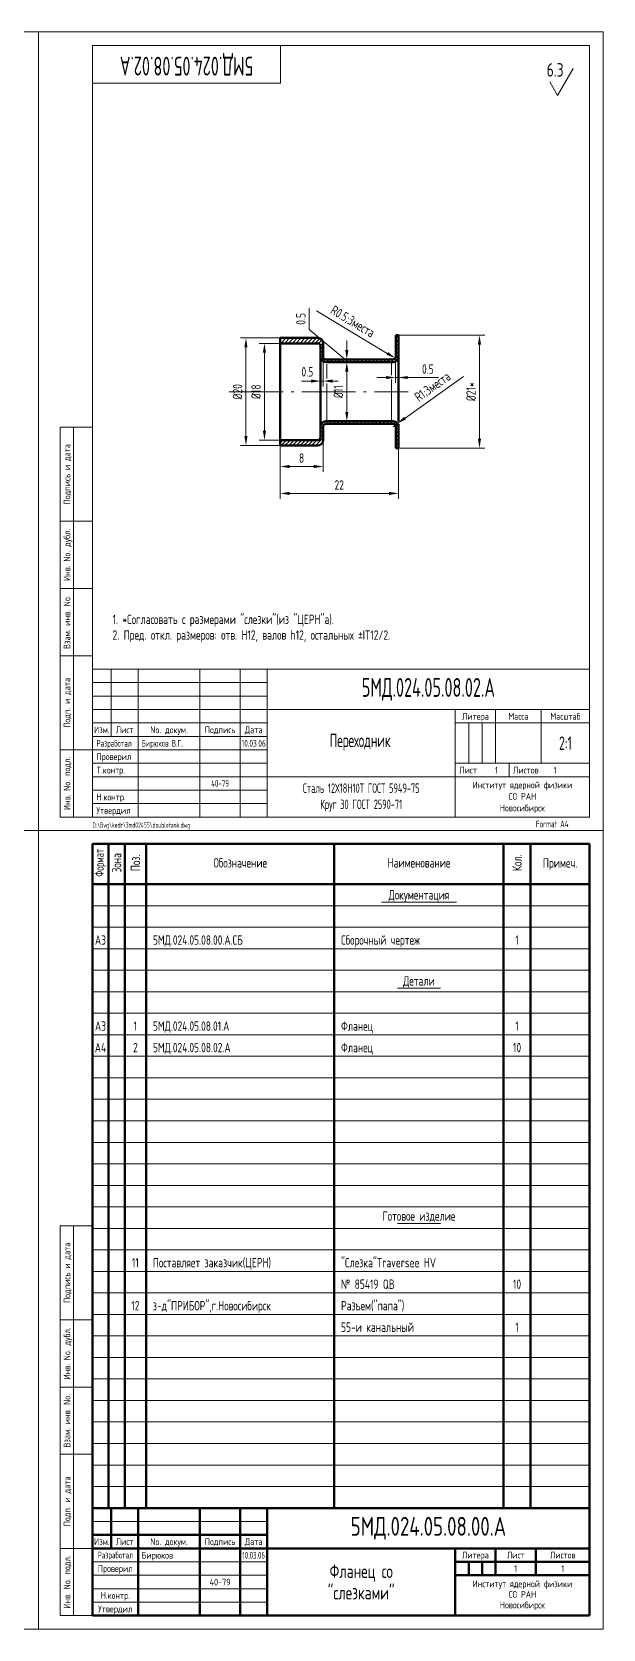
# Model space of a CAD drawing. Extents: x -414 to 4851, y -2165 to 1761.
# Drawn here: x 2733 to 2946, y 1014 to 1608 of the extents above; entities that cross this region are included whole.
import ezdxf
from ezdxf.enums import TextEntityAlignment as Align

# ---------------------------------------------------------------- set-up
doc = ezdxf.new("R2010")
doc.units = 0
doc.linetypes.add('S-P20', pattern=[27, 20, -3, 1, -3])
for name, color, linetype, lineweight in [('1', 9, 'CONTINUOUS', 20), ('2', 2, 'CONTINUOUS', 50), ('DIM', 4, 'CONTINUOUS', 20), ('HATCH', 5, 'CONTINUOUS', 20), ('TR', 3, 'CONTINUOUS', 20)]:
    doc.layers.add(name, color=color, linetype=linetype, lineweight=lineweight)
doc.styles.add('SIMPLEX', font='simplex.shx', dxfattribs={"width": 0.7})
pattern_1 = [(45, (0, 0), (-0.70710678, 0.70710678), [])]

# ---------------------------------------------------------------- blocks, each defined once
blk = doc.blocks.new('SHTAMP1')
at = {"layer": 'DIM', "color": 2}
for p, q in [((-185, 55), (0, 55)), ((-185, 55), (-185, 0)), ((-178, 55), (-178, 30)), ((-168, 55), (-168, 0)), ((-145, 55), (-145, 0)), ((-130, 55), (-130, 0)), ((-120, 55), (-120, 0)), ((-120, 40), (0, 40)), ((-50, 40), (-50, 0)), ((-35, 40), (-35, 20)), ((-18, 40), (-18, 20)), ((-185, 35), (-120, 35)), ((-185, 30), (-120, 30)), ((-50, 35), (0, 35)), ((-50, 20), (0, 20)), ((-30, 20), (-30, 15)), ((-120, 15), (0, 15))]:
    blk.add_line(p, q, dxfattribs=at)
at = {"layer": 'DIM'}
for p, q in [((-185, 50), (-120, 50)), ((-185, 45), (-120, 45)), ((-185, 40), (-120, 40)), ((-45, 35), (-45, 20)), ((-40, 35), (-40, 20)), ((-185, 25), (-120, 25)), ((-185, 20), (-120, 20)), ((-185, 15), (-120, 15)), ((-185, 10), (-120, 10)), ((-185, 5), (-120, 5))]:
    blk.add_line(p, q, dxfattribs=at)
at = {"layer": 'DIM', "style": 'SIMPLEX', "width": 0.6}
blk.add_text('1', height=2.5, dxfattribs=at).set_placement((-35.18, 16.2))
at = {"layer": 'DIM', "style": 'SIMPLEX', "width": 0.6, "flags": 8}
blk.add_attdef('ОБОЗНАЧЕНИЕ2', text='', height=7, dxfattribs=at).set_placement((-117, 60), align=Align.MIDDLE)
at = {"layer": 'DIM', "style": 'SIMPLEX', "width": 0.6}
for tag, height, p in [('ОБОЗНАЧЕНИЕ', 7, (-60, 47.5)), ('МАСШТАБ', 5, (-9, 27.5))]:
    blk.add_attdef(tag, text='', height=height, dxfattribs=at).set_placement(p, align=Align.MIDDLE)
at = {"layer": 'DIM', "style": 'SIMPLEX', "width": 0.910843}
blk.add_attdef('ДАТА', text='', height=2.5, dxfattribs=at).set_placement((-129.5, 26.2), (-120.5, 26.2), align=Align.FIT)
at = {"layer": 'DIM', "style": 'SIMPLEX', "width": 0.6}
for tag, p in [('ЛИСТОВ', (-13.32, 16.2)), ('FORMAT', (-20, -3.8))]:
    blk.add_attdef(tag, p, '', height=2.5, dxfattribs=at)
blk.add_attdef('ТЕЛЕФОН', text='', height=2.5, dxfattribs=at).set_placement((-137.5, 12.5), align=Align.MIDDLE_CENTER)
at = {"layer": 'TR', "style": 'SIMPLEX', "width": 0.7}
for s, p in [('Литера', (-42.5, 36.2)), ('Масса', (-26.5, 36.2)), ('Масштаб', (-9, 36.2)), ('Изм.', (-181.5, 31.2)), ('Лист', (-173, 31.2)), ('No. докум.', (-156.5, 31.2)), ('Подпись', (-137.5, 31.2)), ('Дата', (-125, 31.2)), ('Институт ядерной физики', (-25, 10.7)), ('СО РАН', (-25, 6.42)), ('Новосибирск', (-25, 2.13))]:
    blk.add_text(s, height=2.5, dxfattribs=at).set_placement(p, align=Align.CENTER)
at = {"layer": 'TR', "style": 'SIMPLEX'}
for s, width, p in [('Разработал', 0.6, (-183.5, 26.2)), ('T.контр.', 0.7, (-183.5, 16.2)), ('Проверил', 0.7, (-183.5, 21.2)), ('Лист', 0.7, (-48.5, 16.2)), ('Листов', 0.7, (-28.5, 16.2)), ('Н.контр.', 0.7, (-183.5, 6.2)), ('Утвердил', 0.7, (-183.5, 1.2))]:
    blk.add_text(s, height=2.5, dxfattribs=dict(at, width=width)).set_placement(p)
at = {"layer": 'TR', "style": 'SIMPLEX', "width": 0.6}
for tag, height, p in [('НАИМЕНОВАНИЕ', 5, (-85.35, 29.2)), ('НАИМЕНОВАНИЕ2', 5, (-85.35, 21.2)), ('МАТЕРИАЛ', 3.5, (-85, 9)), ('СОРТАМЕНТ', 3.5, (-85, 3))]:
    blk.add_attdef(tag, text='', height=height, dxfattribs=at).set_placement(p, align=Align.CENTER)
for tag, p, height in [('РАЗРАБОТАЛ', (-166.7, 26.2), 2.5), ('ПРОВЕРИЛ', (-166.7, 21.2), 2.5), ('НОРМОКОНТРОЛЬ', (-166.7, 6.2), 2.5), ('УТВЕРДИЛ', (-166.7, 1.2), 2.5), ('ФАЙЛ', (-185, -4), 2)]:
    blk.add_attdef(tag, p, '', height=height, dxfattribs=at)

msp = doc.modelspace()

# ---------------------------------------------------------------- hatches: boundary and pattern name
at = {"layer": 'HATCH'}
h = msp.add_hatch(dxfattribs=at)
h.set_pattern_fill('U', color=256, angle=45, style=0, pattern_type=0)
h.set_pattern_definition(pattern_1)
h.paths.add_polyline_path([(2839.5, 1494.12), (2825.5, 1494.12), (2825.5, 1492.12), (2839.5, 1492.12, -0.414214), (2840.5, 1491.12), (2840.5, 1487.12, 0.414214), (2842.5, 1485.12), (2867.52, 1485.12, 0.414214), (2869.52, 1487.12), (2869.52, 1495.12), (2868.52, 1495.12), (2868.52, 1487.12, -0.414214), (2867.52, 1486.12), (2842.5, 1486.12, -0.414214), (2841.5, 1487.12), (2841.5, 1492.12, 0.414214)])
h = msp.add_hatch(dxfattribs=at)
h.set_pattern_fill('U', color=256, angle=45, style=0, pattern_type=0)
h.set_pattern_definition(pattern_1)
h.paths.add_polyline_path([(2839.5, 1454.12, 0.414214), (2841.5, 1456.12), (2841.5, 1461.12, -0.414214), (2842.5, 1462.12), (2867.52, 1462.12, -0.414214), (2868.52, 1461.12), (2868.52, 1453.12), (2869.52, 1453.12), (2869.52, 1461.12, 0.414214), (2867.52, 1463.12), (2842.5, 1463.12, 0.414214), (2840.5, 1461.12), (2840.5, 1457.12, -0.414214), (2839.5, 1456.12), (2825.5, 1456.12), (2825.5, 1454.12)])

# ---------------------------------------------------------------- linework, layer by layer
at = {"layer": '1', "linetype": 'S-P20'}
msp.add_line((2806.58, 1474.12), (2873.15, 1474.12), dxfattribs=at)
at = {"layer": '1'}
for p, q in [((2755.67, 1282.95), (2940.67, 1282.95)), ((2755.67, 1274.95), (2940.67, 1274.95)), ((2755.67, 1266.95), (2940.67, 1266.95)), ((2755.67, 1258.95), (2940.67, 1258.95)), ((2755.67, 1250.95), (2940.67, 1250.95)), ((2755.67, 1242.95), (2940.67, 1242.95)), ((2755.67, 1234.95), (2940.67, 1234.95)), ((2755.67, 1226.95), (2940.67, 1226.95)), ((2755.67, 1218.95), (2940.67, 1218.95)), ((2755.67, 1210.95), (2940.67, 1210.95)), ((2755.67, 1202.95), (2940.67, 1202.95)), ((2755.67, 1194.95), (2940.67, 1194.95)), ((2755.67, 1186.95), (2940.67, 1186.95)), ((2755.67, 1178.95), (2940.67, 1178.95)), ((2755.67, 1170.95), (2940.67, 1170.95)), ((2755.67, 1162.95), (2940.67, 1162.95)), ((2755.67, 1154.95), (2940.67, 1154.95)), ((2755.67, 1146.95), (2940.67, 1146.95)), ((2755.67, 1138.95), (2940.67, 1138.95)), ((2755.67, 1130.95), (2940.67, 1130.95)), ((2755.67, 1122.95), (2940.67, 1122.95)), ((2755.67, 1114.95), (2940.67, 1114.95)), ((2755.67, 1106.95), (2940.67, 1106.95)), ((2755.67, 1098.95), (2940.67, 1098.95)), ((2755.67, 1090.95), (2940.67, 1090.95)), ((2755.67, 1082.95), (2940.67, 1082.95)), ((2755.67, 1074.95), (2940.67, 1074.95)), ((2755.67, 1066.95), (2940.67, 1066.95)), ((2820.67, 1053.93), (2755.67, 1053.93)), ((2820.67, 1038.93), (2755.67, 1038.93)), ((2755.67, 1033.93), (2820.67, 1033.93)), ((2820.67, 1028.93), (2755.67, 1028.93)), ((2755.67, 1023.93), (2820.67, 1023.93))]:
    msp.add_line(p, q, dxfattribs=at)
at = {"layer": '2'}
for p, q in [((2839.5, 1494.12), (2825.5, 1494.12)), ((2825.5, 1454.12), (2825.5, 1494.12)), ((2839.5, 1492.12), (2825.5, 1492.12)), ((2840.5, 1487.12), (2840.5, 1491.12)), ((2841.5, 1487.12), (2841.5, 1492.12)), ((2868.52, 1487.12), (2868.52, 1495.12)), ((2869.52, 1495.12), (2868.52, 1495.12)), ((2869.52, 1495.12), (2869.52, 1465.72)), ((2840.5, 1487.1), (2840.5, 1461.12)), ((2867.52, 1486.12), (2842.5, 1486.12)), ((2867.52, 1485.12), (2842.5, 1485.12)), ((2867.52, 1463.12), (2842.5, 1463.12)), ((2867.52, 1462.12), (2842.5, 1462.12)), ((2869.52, 1463.09), (2869.52, 1465.72)), ((2869.52, 1453.12), (2869.52, 1462.08)), ((2839.5, 1456.12), (2825.5, 1456.12)), ((2840.5, 1461.12), (2840.5, 1457.12)), ((2841.5, 1456.12), (2841.5, 1461.12)), ((2868.52, 1461.12), (2868.52, 1453.12)), ((2839.5, 1454.12), (2825.5, 1454.12)), ((2869.52, 1453.12), (2868.52, 1453.12)), ((2755.67, 1018.93), (2755.67, 1305.93)), ((2755.67, 1305.93), (2940.67, 1305.93)), ((2761.67, 1058.93), (2761.67, 1305.93)), ((2767.67, 1058.93), (2767.67, 1305.93)), ((2775.67, 1058.93), (2775.67, 1305.93)), ((2845.67, 1058.93), (2845.67, 1305.93)), ((2908.67, 1058.93), (2908.67, 1305.93)), ((2918.67, 1058.93), (2918.67, 1305.93)), ((2940.67, 1305.93), (2940.67, 1018.93)), ((2940.67, 1290.95), (2755.67, 1290.95)), ((2940.67, 1058.93), (2755.67, 1058.93)), ((2762.67, 1058.93), (2762.67, 1043.93)), ((2772.67, 1058.93), (2772.67, 1018.93)), ((2795.67, 1018.93), (2795.67, 1058.93)), ((2810.67, 1058.93), (2810.67, 1018.93)), ((2820.67, 1018.93), (2820.67, 1058.93)), ((2755.67, 1048.93), (2820.67, 1048.93)), ((2940.67, 1043.93), (2755.67, 1043.93)), ((2890.67, 1018.93), (2890.67, 1043.93)), ((2905.67, 1033.93), (2905.67, 1043.93)), ((2920.67, 1033.93), (2920.67, 1043.93)), ((2940.67, 1038.93), (2890.67, 1038.93)), ((2940.67, 1033.93), (2890.67, 1033.93)), ((2895.67, 1038.93), (2895.67, 1033.93)), ((2900.67, 1033.93), (2900.67, 1038.93)), ((2940.67, 1018.93), (2755.67, 1018.93))]:
    msp.add_line(p, q, dxfattribs=at)
for centre, radius, start, end in [((2839.5, 1492.12), 2, 0, 90), ((2839.5, 1491.12), 1, 0, 90), ((2842.5, 1487.12), 2, 180, 270), ((2842.5, 1487.12), 1, 180, 270), ((2867.52, 1487.12), 1, 270, 0), ((2867.52, 1487.12), 2, 270, 0), ((2842.5, 1461.12), 2, 90, 180), ((2842.5, 1461.12), 1, 90, 180), ((2867.52, 1461.12), 2, 0, 90), ((2867.52, 1461.12), 1, 0, 90), ((2839.5, 1457.12), 1, 270, 0), ((2839.5, 1456.12), 2, 270, 0)]:
    msp.add_arc(centre, radius, start, end, dxfattribs=at)
at = {"layer": 'DIM'}
for p, q in [((2836.36, 1497.25), (2836.36, 1505.18)), ((2839.04, 1504.15), (2865.37, 1488.4)), ((2850.32, 1485.62), (2836.36, 1497.25)), ((2825.5, 1494.12), (2810.8, 1494.12)), ((2825.5, 1492.12), (2817.68, 1492.12)), ((2850.32, 1489.62), (2850.32, 1493.12)), ((2869.52, 1495.12), (2901.68, 1495.12)), ((2869.52, 1495.12), (2901.23, 1495.12)), ((2899.68, 1491.62), (2899.68, 1456.62)), ((2812.8, 1457.62), (2812.8, 1490.62)), ((2819.68, 1488.62), (2819.68, 1459.62)), ((2841.5, 1487.12), (2841.5, 1476.08)), ((2850.32, 1485.12), (2850.32, 1486.12)), ((2850.32, 1485.12), (2850.32, 1486.12)), ((2868.45, 1486.76), (2868.45, 1477.4)), ((2842.91, 1479.06), (2842.91, 1484.42)), ((2850.32, 1466.62), (2850.32, 1481.62)), ((2850.32, 1481.62), (2850.32, 1478.12)), ((2864.95, 1479.4), (2861.45, 1479.4)), ((2866.99, 1480.25), (2866.99, 1484.58)), ((2868.45, 1479.4), (2869.52, 1479.4)), ((2893.73, 1479.84), (2871.99, 1464.32)), ((2873.02, 1479.4), (2884.45, 1479.4)), ((2837, 1478.08), (2833.5, 1478.08)), ((2840.5, 1478.08), (2841.5, 1478.08)), ((2842.91, 1463.58), (2842.91, 1477.21)), ((2845, 1478.08), (2847.16, 1478.08)), ((2866.99, 1463.6), (2866.99, 1478.62)), ((2867.52, 1461.12), (2869.14, 1462.28)), ((2825.5, 1456.12), (2817.68, 1456.12)), ((2841.5, 1456.12), (2841.5, 1444.3)), ((2825.5, 1454.12), (2810.8, 1454.12)), ((2825.5, 1454.12), (2825.5, 1444.3)), ((2825.5, 1454.12), (2825.5, 1434.3)), ((2869.52, 1453.12), (2901.68, 1453.12)), ((2869.52, 1453.12), (2901.23, 1453.12)), ((2869.52, 1453.12), (2869.52, 1434.3)), ((2829, 1446.3), (2838, 1446.3)), ((2829, 1436.3), (2866.02, 1436.3)), ((2863.17, 1284.25), (2891.17, 1284.25)), ((2869.17, 1252.25), (2885.17, 1252.25)), ((2869.17, 1164.8), (2885.17, 1164.8))]:
    msp.add_line(p, q, dxfattribs=at)
at = {"layer": 'DIM', "color": 2}
for p, q in [((2743.67, 1315.93), (2743.67, 1460.93)), ((2755.67, 1460.93), (2743.67, 1460.93)), ((2748.67, 1315.93), (2748.67, 1460.93)), ((2755.67, 1425.93), (2743.67, 1425.93)), ((2755.67, 1400.93), (2743.67, 1400.93)), ((2755.67, 1375.93), (2743.67, 1375.93)), ((2755.67, 1340.93), (2743.67, 1340.93)), ((2755.67, 1315.93), (2743.67, 1315.93)), ((2743.67, 1018.93), (2743.67, 1163.93)), ((2755.67, 1163.93), (2743.67, 1163.93)), ((2748.67, 1018.93), (2748.67, 1163.93)), ((2755.67, 1128.93), (2743.67, 1128.93)), ((2755.67, 1103.93), (2743.67, 1103.93)), ((2755.67, 1078.93), (2743.67, 1078.93)), ((2755.67, 1043.93), (2743.67, 1043.93)), ((2755.67, 1018.93), (2743.67, 1018.93))]:
    msp.add_line(p, q, dxfattribs=at)
at = {"layer": 'DIM'}
for points in [[(2315.67, 1310.93), (2315.67, 1607.93), (2735.67, 1607.93), (2735.67, 1310.93)], [(2735.67, 1310.93), (2735.67, 1607.93), (2945.67, 1607.93), (2945.67, 1310.93)], [(2315.67, 1013.93), (2315.67, 1310.93), (2735.67, 1310.93), (2735.67, 1013.93)], [(2735.67, 1013.93), (2735.67, 1310.93), (2945.67, 1310.93), (2945.67, 1013.93)]]:
    msp.add_lwpolyline(points, close=True, dxfattribs=at)
at = {"layer": 'DIM', "color": 2}
msp.add_lwpolyline([(2755.67, 1315.93), (2755.67, 1602.93), (2940.67, 1602.93), (2940.67, 1315.93)], close=True, dxfattribs=at)
msp.add_lwpolyline([(2755.67, 1588.93), (2825.67, 1588.93), (2825.67, 1602.93)], dxfattribs=at)
at = {"layer": 'DIM', "flags": 128}
msp.add_lwpolyline([(2925.83, 1589.33), (2928.72, 1584.33), (2934.49, 1594.33)], dxfattribs=at)
at = {"layer": 'DIM'}
for points in [[(2812.22, 1490.62), (2813.38, 1490.62), (2812.8, 1494.12)], [(2819.1, 1488.62), (2820.27, 1488.62), (2819.68, 1492.12)], [(2899.1, 1491.62), (2900.26, 1491.62), (2899.68, 1495.12)], [(2849.74, 1489.62), (2850.91, 1489.62), (2850.32, 1486.12)], [(2849.74, 1481.62), (2850.91, 1481.62), (2850.32, 1485.12)], [(2849.74, 1481.62), (2850.91, 1481.62), (2850.32, 1485.12)], [(2865.67, 1488.9), (2865.07, 1487.9), (2868.37, 1486.61)], [(2864.95, 1479.99), (2864.95, 1478.82), (2868.45, 1479.4)], [(2873.02, 1479.99), (2873.02, 1478.82), (2869.52, 1479.4)], [(2837, 1478.66), (2837, 1477.5), (2840.5, 1478.08)], [(2845, 1478.66), (2845, 1477.5), (2841.5, 1478.08)], [(2849.74, 1466.62), (2850.91, 1466.62), (2850.32, 1463.12)], [(2871.65, 1464.79), (2872.33, 1463.84), (2869.14, 1462.28)], [(2812.22, 1457.62), (2813.38, 1457.62), (2812.8, 1454.12)], [(2819.1, 1459.62), (2820.27, 1459.62), (2819.68, 1456.12)], [(2899.1, 1456.62), (2900.26, 1456.62), (2899.68, 1453.12)], [(2829, 1446.89), (2829, 1445.72), (2825.5, 1446.3)], [(2838, 1446.89), (2838, 1445.72), (2841.5, 1446.3)], [(2829, 1436.89), (2829, 1435.72), (2825.5, 1436.3)], [(2866.02, 1436.89), (2866.02, 1435.72), (2869.52, 1436.3)]]:
    msp.add_solid(points, dxfattribs=at)

# ---------------------------------------------------------------- block references
ref = msp.add_blockref('SHTAMP1', (2940.67, 1315.93), dxfattribs=at)
ref.add_attrib('ФАЙЛ', 'D:\\Bvg\\kedr\\3md02455\\doubletank.dwg', (2755.67, 1311.93), dxfattribs={"layer": 'TR', "height": 2, "style": 'SIMPLEX', "width": 0.6})
ref.add_attrib('РАЗРАБОТАЛ', 'Бирюков В.Г.', (2773.97, 1342.13), dxfattribs={"layer": 'TR', "height": 2.5, "style": 'SIMPLEX', "width": 0.6})
ref.add_attrib('ТЕЛЕФОН', '40-79', dxfattribs={"height": 2.5, "style": 'SIMPLEX', "width": 0.6}).set_placement((2803.17, 1328.43), align=Align.MIDDLE_CENTER)
ref.add_attrib('ДАТА', '10.03.06', dxfattribs={"height": 2.5, "style": 'SIMPLEX', "width": 0.586047}).set_placement((2811.17, 1342.13), (2820.17, 1342.13), align=Align.FIT)
ref.add_attrib('ОБОЗНАЧЕНИЕ', '5МД.024.05.08.02.А', dxfattribs={"height": 7, "style": 'SIMPLEX', "width": 0.6}).set_placement((2880.67, 1363.43), align=Align.MIDDLE)
ref.add_attrib('МАСШТАБ', '2:1', dxfattribs={"height": 5, "style": 'SIMPLEX', "width": 0.6}).set_placement((2931.67, 1343.43), align=Align.MIDDLE)
ref.add_attrib('НАИМЕНОВАНИЕ', 'Переходник', dxfattribs={"layer": 'TR', "height": 5, "style": 'SIMPLEX', "width": 0.6}).set_placement((2855.32, 1341.93), align=Align.CENTER)
ref.add_attrib('МАТЕРИАЛ', 'Сталь 12Х18Н10Т ГОСТ 5949-75', dxfattribs={"layer": 'TR', "height": 3.5, "style": 'SIMPLEX', "width": 0.6}).set_placement((2855.67, 1324.93), align=Align.CENTER)
ref.add_attrib('СОРТАМЕНТ', 'Круг 30 ГОСТ 2590-71', dxfattribs={"layer": 'TR', "height": 3.5, "style": 'SIMPLEX', "width": 0.6}).set_placement((2855.67, 1318.93), align=Align.CENTER)
ref.add_attrib('ЛИСТОВ', '1', (2927.34, 1332.13), dxfattribs={"height": 2.5, "style": 'SIMPLEX', "width": 0.6})
ref.add_attrib('FORMAT', 'Format A4', (2920.67, 1312.13), dxfattribs={"height": 2.5, "style": 'SIMPLEX', "width": 0.6})
ref.add_attrib('ОБОЗНАЧЕНИЕ2', '5МД.024.05.08.02.А', dxfattribs={"height": 7, "rotation": 180, "style": 'SIMPLEX', "width": 0.6, "flags": 8}).set_placement((2790.67, 1595.93), align=Align.MIDDLE)

# ---------------------------------------------------------------- texts
at = {"layer": 'DIM', "style": 'SIMPLEX', "width": 0.7}
msp.add_text('6.3', height=5, dxfattribs=at).set_placement((2930.97, 1591.33), align=Align.RIGHT)
for s, p in [('Подпись и дата', (2747.47, 1443.43)), ('Инв. No. дубл.', (2747.47, 1413.43)), ('Взам. инв. No.', (2747.47, 1388.43)), ('Подп. и дата', (2747.47, 1358.43)), ('Инв. No. подл.', (2747.47, 1328.43))]:
    msp.add_text(s, height=2.5, rotation=90, dxfattribs=at).set_placement(p, align=Align.CENTER)
for s, p in [('5МД.024.05.08.00.A.СБ', (2778.17, 1268.45)), ('5МД.024.05.08.01.A', (2778.17, 1236.45)), ('5МД.024.05.08.02.A', (2778.17, 1228.45)), ('Поставляет заказчик(ЦЕРН)', (2778.17, 1148.45)), ('з-д"ПРИБОР",г.Новосибирск', (2778.17, 1132.45))]:
    msp.add_text(s, height=3.5, dxfattribs=at).set_placement(p)
for s, p in [('1', (2913.67, 1268.45)), ('A3', (2758.67, 1236.45)), ('1', (2771.67, 1236.45)), ('1', (2913.67, 1236.45)), ('A4', (2758.67, 1228.45)), ('2', (2771.67, 1228.45)), ('10', (2913.67, 1228.45)), ('11', (2771.67, 1148.45)), ('10', (2913.67, 1140.45)), ('12', (2771.67, 1132.45)), ('1', (2913.67, 1124.45))]:
    msp.add_text(s, height=3.5, dxfattribs=at).set_placement(p, align=Align.CENTER)
for s, height, p in [('5МД.024.05.08.00.A', 7, (2880.67, 1051.43)), ('1', 2.5, (2913.17, 1036.43)), ('1', 2.5, (2930.67, 1036.43))]:
    msp.add_text(s, height=height, dxfattribs=at).set_placement(p, align=Align.MIDDLE)
at = {"layer": 'DIM', "style": 'SIMPLEX', "width": 0.546977}
msp.add_text('10.03.06', height=2.5, dxfattribs=at).set_placement((2811.47, 1040.13), (2819.87, 1040.13), align=Align.FIT)
at = {"layer": 'DIM', "char_height": 3.5, "attachment_point": 5, "style": 'SIMPLEX'}
for s, insert, rotation in [('\\A1;0.5', (2833.21, 1501.21), 90), ('\\A1;R0.5;3места', (2852.49, 1500.17), 329.11812), ('\\A1;R1;3места', (2882.26, 1475.93), 35.53055), ('\\A1;%%c20', (2809.65, 1474.12), 90), ('\\A1;%%c18', (2816.53, 1474.12), 90), ('\\A1;%%c11', (2847.17, 1474.12), 90), ('\\A1;%%c21*', (2896.53, 1474.12), 90)]:
    msp.add_mtext(s, dxfattribs=dict(at, insert=insert, rotation=rotation))
for s, insert in [('\\A1;0.5', (2835.64, 1481.52)), ('\\A1;0.5', (2880.48, 1482.55)), ('\\A1;8', (2833.5, 1449.45)), ('\\A1;22', (2847.51, 1439.45))]:
    msp.add_mtext(s, dxfattribs=dict(at, insert=insert))
at = {"layer": 'TR', "style": 'SIMPLEX'}
for s, height, width, p in [('Формат', 3.36, 0.6, (2758.67, 1298.92)), ('Зона', 3.5, 0.7, (2764.67, 1298.92)), ('Поз.', 3.5, 0.7, (2771.67, 1298.92)), ('Кол.', 3.5, 0.7, (2913.67, 1298.92))]:
    msp.add_text(s, height=height, rotation=90, dxfattribs=dict(at, width=width)).set_placement(p, align=Align.MIDDLE)
at = {"layer": 'TR', "style": 'SIMPLEX', "width": 0.7}
for s, height, p in [('Обозначение', 3.5, (2810.67, 1298.92)), ('Наименование', 3.5, (2877.17, 1298.92)), ('Примеч.', 3.5, (2929.67, 1298.39)), ('Литера', 2.5, (2898.17, 1041.09)), ('Лист', 2.5, (2913.17, 1041.43)), ('Листов', 2.5, (2930.67, 1041.43))]:
    msp.add_text(s, height=height, dxfattribs=at).set_placement(p, align=Align.MIDDLE)
at = {"layer": 'TR', "style": 'SIMPLEX'}
for s, height, width, p in [('Документация', 3.5, 0.7, (2877.17, 1285.25)), ('А3', 3.5, 0.7, (2758.67, 1268.45)), ('Детали', 3.5, 0.7, (2877.17, 1253.25)), ('Готовое изделие', 3.5, 0.7, (2877.17, 1165.8)), ('Изм.', 2.5, 0.7, (2759.17, 1045.18)), ('Лист', 2.5, 0.7, (2767.67, 1045.18)), ('No. докум.', 2.5, 0.7, (2784.17, 1045.18)), ('Подпись', 2.5, 0.7, (2803.17, 1045.18)), ('Дата', 2.5, 0.7, (2815.67, 1045.18)), ('Разработал', 2.5, 0.6, (2764.17, 1040.18)), ('Проверил', 2.5, 0.7, (2764.17, 1035.18)), ('Фланец со', 5, 0.7, (2855.67, 1032.93)), ('Н.контр.', 2.5, 0.7, (2764.17, 1025.18)), ('40-79', 2.5, 0.7, (2803.17, 1030.13)), ('"слезками"', 5, 0.7, (2855.67, 1024.93)), ('Институт ядерной физики', 2.5, 0.7, (2915.68, 1029.5)), ('СО РАН', 2.5, 0.7, (2915.68, 1025.57)), ('Утвердил', 2.5, 0.7, (2764.17, 1020.18)), ('Новосибирск', 2.5, 0.7, (2915.68, 1021.64))]:
    msp.add_text(s, height=height, dxfattribs=dict(at, width=width)).set_placement(p, align=Align.CENTER)
at = {"layer": 'TR', "style": 'SIMPLEX', "width": 0.7}
for s, height, p in [('Сборочный чертеж', 3.5, (2848.17, 1268.45)), ('Фланец  ', 3.5, (2848.17, 1236.45)), ('Фланец  ', 3.5, (2848.17, 1228.45)), ('"Слезка"Traversee HV', 3.5, (2848.17, 1148.45)), ('№ 85419 QB', 3.5, (2848.17, 1140.45)), ('Разъем("папа")', 3.5, (2848.17, 1132.45)), ('55-и канальный', 3.5, (2848.17, 1124.45)), ('Бирюков', 2.5, (2773.97, 1040.13))]:
    msp.add_text(s, height=height, dxfattribs=at).set_placement(p)
for s, p in [('Подпись и дата', (2747.47, 1146.43)), ('Инв. No. дубл.', (2747.47, 1116.43)), ('Взам. инв. No.', (2747.47, 1091.43)), ('Подп. и дата', (2747.47, 1061.43)), ('Инв. No. подл.', (2747.47, 1031.43))]:
    msp.add_text(s, height=2.5, rotation=90, dxfattribs=at).set_placement(p, align=Align.CENTER)
at = {"layer": 'TR', "insert": (2763.17, 1380.93), "char_height": 3.5, "width": 170, "attachment_point": 7, "style": 'SIMPLEX'}
msp.add_mtext('\\A1;1. *Согласовать с размерами "слезки"(из "ЦЕРН"а).\\P2. Пред. откл. размеров: отв. H12, валов h12, остальных ±IT12/2.', dxfattribs=at)

doc.saveas('drawing.dxf')
